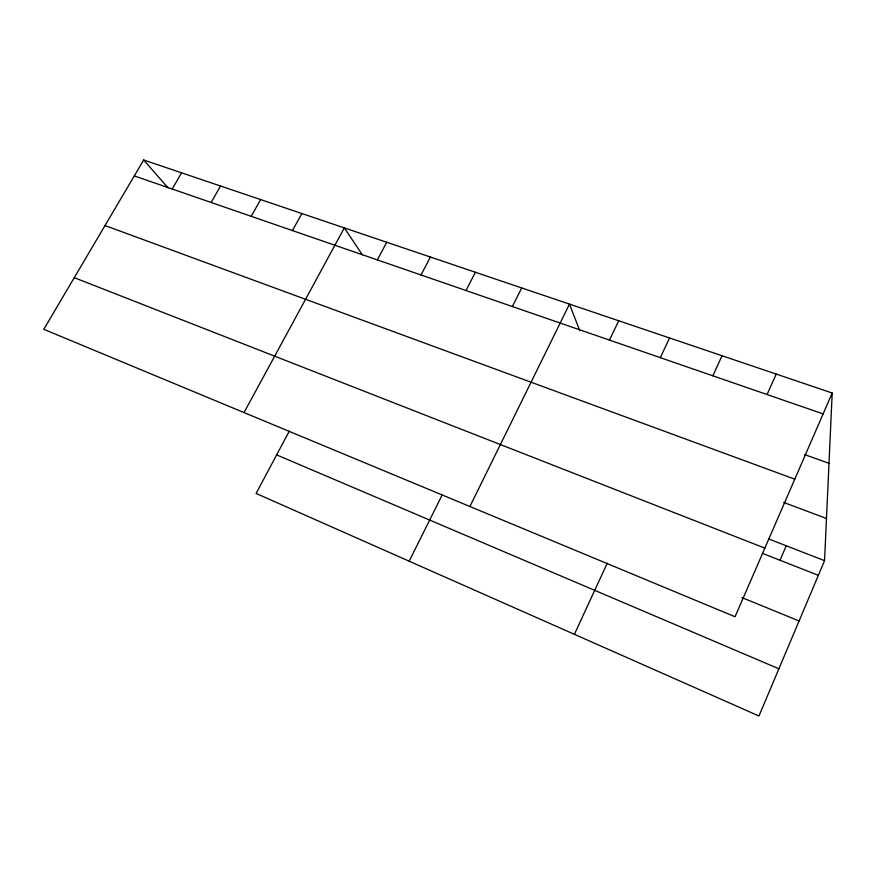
<?xml version="1.0" encoding="UTF-8"?>
<svg xmlns="http://www.w3.org/2000/svg" width="876" height="876" viewBox="0 0 876 876"><rect width="100%" height="100%" fill="white"/><g stroke="black" fill="none" stroke-linecap="round" stroke-linejoin="round"><path stroke-width="1.31" d="M289.288 431.156L256.099 493.451L758.955 715.999L824.557 560.662L832.2 393.017L143.686 160.001L43.8 329.321L735.052 616.748L832.2 393.017M780.023 560.257L786.254 545.781M767.069 394.539L776.213 374.074M712.834 375.804L722.032 355.733M574.393 634.323L607.287 563.104M660.318 357.66L669.571 337.983M609.455 340.085L618.741 320.78M469.908 506.503L569.488 304.114L579.781 330.69M409.169 561.198L442.139 495.017M512.372 306.545L521.724 287.941M466.01 290.525L475.394 272.261M421.027 274.987L430.412 257.04M377.337 259.898L386.743 242.258M244.032 412.574L344.323 227.902L362.346 254.806M292.453 230.563L301.87 213.536M251.215 216.317L260.632 199.575M211.138 202.476L220.544 186.008M172.178 189.019L181.584 172.824M134.291 175.923L823.133 413.91M804.705 454.589L828.992 463.316M105.021 225.548L794.784 479.183M783.724 502.441L826.484 518.504M768.778 538.992L824.557 560.662M74.263 277.681L764.847 548.124M762.536 553.369L818.359 575.335M741.873 597.563L799.087 620.975M276.641 454.885L778.895 668.793M143.686 160.001L168.082 187.902"/></g></svg>
